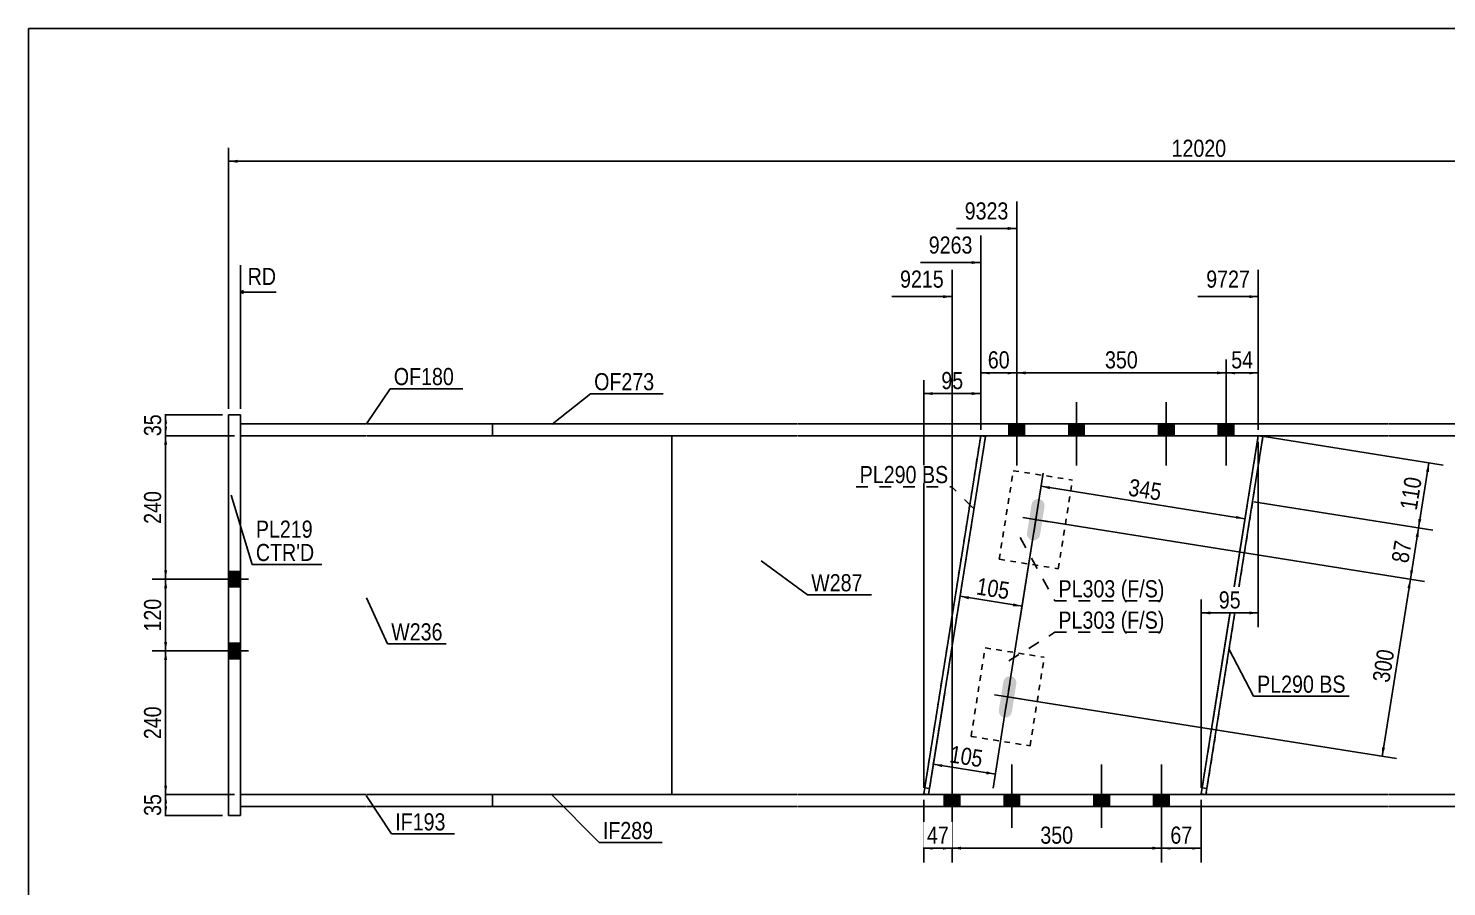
# Model space of a CAD drawing. Header units: millimetres. Extents: x -334 to 79, y -154 to 133.
# Drawn here: x -331.5 to -94.4, y -10.4 to 133.1 of the extents above; entities that cross this region are included whole.
import ezdxf

# ---------------------------------------------------------------- set-up
doc = ezdxf.new("R2010")
doc.units = ezdxf.units.MM
doc.linetypes.add('DXK_LINE_DOT1', pattern=[1.8814, 0.9407, -0.9407])
doc.linetypes.add('DXK_LINE_DOT2', pattern=[3.9198, 1.9599, -1.9599])
doc.styles.add('Arial Narrow', font='ARIALN.TTF', dxfattribs={"height": 0.2})

# ---------------------------------------------------------------- blocks, each defined once
blk = doc.blocks.new('Unknown-623360683-1210')
at = {"color": 5, "linetype": 'Continuous'}
for p, q in [((78.53, 133.11), (-331.47, 133.11)), ((-331.47, 133.11), (-331.47, -153.89))]:
    blk.add_line(p, q, dxfattribs=at)
blk = doc.blocks.new('Part-623360683-1496 - 1442')
at = {"color": 2, "linetype": 'Continuous'}
for p, q in [((-296, 68.5), (-298, 68.5)), ((-298, 68.5), (-298, 1.5)), ((-296, 1.5), (-296, 68.5)), ((-298, 1.5), (-296, 1.5))]:
    blk.add_line(p, q, dxfattribs=at)
blk = doc.blocks.new('Part-623360683-1676 - 1442')
at = {"color": 2, "linetype": 'Continuous'}
for p, q in [((-296, 65), (-296, 67)), ((-296, 67), (-275, 67)), ((-274.9, 67), (-253.9, 67)), ((-253.9, 67), (-253.9, 65)), ((-275, 65), (-296, 65)), ((-253.9, 65), (-274.9, 65))]:
    blk.add_line(p, q, dxfattribs=at)
blk = doc.blocks.new('Part-623360683-1501 - 1442')
at = {"color": 7, "linetype": 'DXK_LINE_DOT1'}
for p, q in [((-296, 65), (-275, 65)), ((-296, 5), (-296, 65)), ((-274.9, 65), (-223.9, 65)), ((-275, 5), (-296, 5)), ((-223.9, 5), (-274.9, 5))]:
    blk.add_line(p, q, dxfattribs=at)
at = {"color": 2, "linetype": 'Continuous'}
blk.add_line((-223.9, 65), (-223.9, 5), dxfattribs=at)
blk = doc.blocks.new('Part-623360683-2273 - 1442')
at = {"color": 7, "linetype": 'DXK_LINE_DOT1'}
for p, q in [((-172.28, 65), (-181.8, 5.13)), ((-171.49, 64.87), (-181.01, 5)), ((-172.28, 65), (-171.49, 64.87)), ((-181.01, 5), (-181.8, 5.13))]:
    blk.add_line(p, q, dxfattribs=at)
blk = doc.blocks.new('Bolt-623360683-1503 - 1442')
at = {"linetype": 'Continuous'}
for points in [[(-298, 42.3), (-298, 39.7), (-296, 39.7), (-296, 42.3)], [(-298, 42.3), (-298, 39.7), (-296, 39.7), (-296, 42.3)], [(-298, 30.3), (-298, 27.7), (-296, 27.7), (-296, 30.3)], [(-298, 30.3), (-298, 27.7), (-296, 27.7), (-296, 30.3)]]:
    blk.add_hatch(color=3, dxfattribs=at).paths.add_polyline_path(points)
at = {"color": 3, "linetype": 'Continuous'}
for p, q in [((-296, 42.3), (-298, 42.3)), ((-296, 42.3), (-298, 42.3)), ((-294.7, 41), (-298, 41)), ((-294.7, 41), (-298, 41)), ((-296, 39.7), (-298, 39.7)), ((-296, 39.7), (-298, 39.7)), ((-296, 30.3), (-298, 30.3)), ((-296, 30.3), (-298, 30.3)), ((-294.7, 29), (-298, 29)), ((-294.7, 29), (-298, 29)), ((-296, 27.7), (-298, 27.7)), ((-296, 27.7), (-298, 27.7))]:
    blk.add_line(p, q, dxfattribs=at)
blk = doc.blocks.new('Part-623360683-1610 - 1442')
at = {"color": 2, "linetype": 'Continuous'}
for p, q in [((-253.9, 5), (-253.9, 3)), ((-253.9, 5), (-202.9, 5)), ((-202.8, 5), (-104.11, 5)), ((-104.01, 5), (-53.82, 5)), ((-53.72, 5), (-32.72, 5)), ((-32.72, 5), (-32.72, 3)), ((-253.9, 3), (-202.9, 3)), ((-202.8, 3), (-104.11, 3)), ((-104.01, 3), (-53.82, 3)), ((-53.72, 3), (-32.72, 3))]:
    blk.add_line(p, q, dxfattribs=at)
blk = doc.blocks.new('Part-623360683-1756 - 1442')
at = {"color": 2, "linetype": 'Continuous'}
for p, q in [((-135.42, 5.13), (-125.9, 65)), ((-125.11, 64.87), (-134.63, 5)), ((-125.9, 65), (-125.11, 64.87)), ((-134.63, 5), (-135.42, 5.13))]:
    blk.add_line(p, q, dxfattribs=at)
at = {"color": 7, "linetype": 'DXK_LINE_DOT1'}
blk.add_line((-135.27, 6.11), (-134.48, 5.99), dxfattribs=at)
blk = doc.blocks.new('Part-623360683-1632 - 1442')
at = {"color": 2, "linetype": 'Continuous'}
for p, q in [((-253.9, 67), (-253.9, 65)), ((-253.9, 67), (-202.9, 67)), ((-202.8, 67), (-104.11, 67)), ((-104.01, 67), (-53.82, 67)), ((-53.72, 67), (-32.72, 67)), ((-32.72, 67), (-32.72, 65)), ((-253.9, 65), (-202.9, 65)), ((-202.8, 65), (-104.11, 65)), ((-104.01, 65), (-53.82, 65)), ((-53.72, 65), (-32.72, 65))]:
    blk.add_line(p, q, dxfattribs=at)
blk = doc.blocks.new('Part-623360683-1703 - 1442')
at = {"color": 2, "linetype": 'Continuous'}
blk.add_line((-223.9, 65), (-223.9, 5), dxfattribs=at)
at = {"color": 7, "linetype": 'DXK_LINE_DOT1'}
for p, q in [((-223.9, 65), (-202.9, 65)), ((-202.8, 65), (-104.11, 65)), ((-104.01, 65), (-53.82, 65)), ((-223.9, 5), (-202.9, 5)), ((-202.8, 5), (-104.11, 5)), ((-104.01, 5), (-53.82, 5))]:
    blk.add_line(p, q, dxfattribs=at)
blk = doc.blocks.new('Part-623360683-1725 - 1442')
at = {"color": 2, "linetype": 'Continuous'}
for p, q in [((-296, 3), (-296, 5)), ((-296, 5), (-275, 5)), ((-274.9, 5), (-253.9, 5)), ((-253.9, 5), (-253.9, 3)), ((-275, 3), (-296, 3)), ((-253.9, 3), (-274.9, 3))]:
    blk.add_line(p, q, dxfattribs=at)
blk = doc.blocks.new('Bolt-623360683-1748 - 1442')
at = {"linetype": 'Continuous'}
blk.add_hatch(color=3, dxfattribs=at).paths.add_polyline_path([(-162.13, 54.26), (-162.53, 54.41), (-162.96, 54.4), (-163.35, 54.22), (-163.64, 53.9), (-163.79, 53.5), (-164.54, 48.76), (-164.53, 48.33), (-164.35, 47.94), (-164.03, 47.65), (-163.63, 47.5), (-163.2, 47.52), (-162.81, 47.7), (-162.52, 48.01), (-162.37, 48.41), (-161.62, 53.15), (-161.63, 53.58), (-161.81, 53.97)])
at = {"color": 3, "linetype": 'Continuous'}
for p, q in [((-163.42, 48.78), (-162.73, 53.13)), ((-165.25, 51.3), (-160.91, 50.61))]:
    blk.add_line(p, q, dxfattribs=at)
blk = doc.blocks.new('Bolt-623360683-1749 - 1442')
at = {"linetype": 'Continuous'}
for points in [[(-175.78, 5), (-178.38, 5), (-178.38, 3), (-175.78, 3)], [(-175.78, 5), (-178.38, 5), (-178.38, 3), (-175.78, 3)], [(-165.78, 5), (-168.38, 5), (-168.38, 3), (-165.78, 3)], [(-165.78, 5), (-168.38, 5), (-168.38, 3), (-165.78, 3)], [(-150.78, 5), (-153.38, 5), (-153.38, 3), (-150.78, 3)], [(-150.78, 5), (-153.38, 5), (-153.38, 3), (-150.78, 3)], [(-140.78, 5), (-143.38, 5), (-143.38, 3), (-140.78, 3)], [(-140.78, 5), (-143.38, 5), (-143.38, 3), (-140.78, 3)]]:
    blk.add_hatch(color=3, dxfattribs=at).paths.add_polyline_path(points)
at = {"color": 3, "linetype": 'Continuous'}
for p, q in [((-177.08, -0.59), (-177.08, 10)), ((-177.08, -0.59), (-177.08, 10)), ((-167.08, -0.59), (-167.08, 10)), ((-167.08, -0.59), (-167.08, 10)), ((-152.08, -0.59), (-152.08, 10)), ((-152.08, -0.59), (-152.08, 10)), ((-142.08, -0.59), (-142.08, 10)), ((-142.08, -0.59), (-142.08, 10)), ((-178.38, 3), (-178.38, 5)), ((-178.38, 3), (-178.38, 5)), ((-175.78, 3), (-175.78, 5)), ((-175.78, 3), (-175.78, 5)), ((-168.38, 3), (-168.38, 5)), ((-168.38, 3), (-168.38, 5)), ((-165.78, 3), (-165.78, 5)), ((-165.78, 3), (-165.78, 5)), ((-153.38, 3), (-153.38, 5)), ((-153.38, 3), (-153.38, 5)), ((-150.78, 3), (-150.78, 5)), ((-150.78, 3), (-150.78, 5)), ((-143.38, 3), (-143.38, 5)), ((-143.38, 3), (-143.38, 5)), ((-140.78, 3), (-140.78, 5)), ((-140.78, 3), (-140.78, 5))]:
    blk.add_line(p, q, dxfattribs=at)
blk = doc.blocks.new('Bolt-623360683-1750 - 1442')
at = {"linetype": 'Continuous'}
blk.add_hatch(color=3, dxfattribs=at).paths.add_polyline_path([(-166.84, 24.64), (-167.24, 24.79), (-167.67, 24.77), (-168.06, 24.59), (-168.35, 24.27), (-168.5, 23.87), (-169.25, 19.13), (-169.24, 18.7), (-169.06, 18.31), (-168.74, 18.02), (-168.34, 17.87), (-167.91, 17.89), (-167.52, 18.07), (-167.23, 18.38), (-167.08, 18.79), (-166.33, 23.53), (-166.34, 23.96), (-166.52, 24.35)])
at = {"color": 3, "linetype": 'Continuous'}
for p, q in [((-169.96, 21.67), (-165.62, 20.98)), ((-168.14, 19.16), (-167.44, 23.5))]:
    blk.add_line(p, q, dxfattribs=at)
blk = doc.blocks.new('Part-623360683-1766 - 1442')
at = {"color": 7, "linetype": 'DXK_LINE_DOT1'}
for p, q in [((-169.19, 44.33), (-166.84, 59.15)), ((-166.84, 59.15), (-156.96, 57.58)), ((-159.32, 42.76), (-156.96, 57.58)), ((-169.19, 44.33), (-159.32, 42.76))]:
    blk.add_line(p, q, dxfattribs=at)
blk = doc.blocks.new('Part-623360683-1771 - 1442')
at = {"color": 7, "linetype": 'DXK_LINE_DOT1'}
for p, q in [((-173.9, 14.71), (-171.55, 29.52)), ((-171.55, 29.52), (-161.67, 27.95)), ((-164.03, 13.14), (-161.67, 27.95)), ((-173.9, 14.71), (-164.03, 13.14))]:
    blk.add_line(p, q, dxfattribs=at)
blk = doc.blocks.new('Bolt-623360683-1772 - 1442')
at = {"linetype": 'Continuous'}
for points in [[(-164.97, 67), (-167.57, 67), (-167.57, 65), (-164.97, 65)], [(-164.97, 67), (-167.57, 67), (-167.57, 65), (-164.97, 65)], [(-154.97, 67), (-157.57, 67), (-157.57, 65), (-154.97, 65)], [(-154.97, 67), (-157.57, 67), (-157.57, 65), (-154.97, 65)], [(-139.97, 67), (-142.57, 67), (-142.57, 65), (-139.97, 65)], [(-139.97, 67), (-142.57, 67), (-142.57, 65), (-139.97, 65)], [(-129.97, 67), (-132.57, 67), (-132.57, 65), (-129.97, 65)], [(-129.97, 67), (-132.57, 67), (-132.57, 65), (-129.97, 65)]]:
    blk.add_hatch(color=3, dxfattribs=at).paths.add_polyline_path(points)
at = {"color": 3, "linetype": 'Continuous'}
for p, q in [((-166.27, 70.59), (-166.27, 60)), ((-166.27, 70.59), (-166.27, 60)), ((-156.27, 70.59), (-156.27, 60)), ((-156.27, 70.59), (-156.27, 60)), ((-141.27, 70.59), (-141.27, 60)), ((-141.27, 70.59), (-141.27, 60)), ((-131.27, 70.59), (-131.27, 60)), ((-131.27, 70.59), (-131.27, 60)), ((-167.57, 67), (-167.57, 65)), ((-167.57, 67), (-167.57, 65)), ((-164.97, 67), (-164.97, 65)), ((-164.97, 67), (-164.97, 65)), ((-157.57, 67), (-157.57, 65)), ((-157.57, 67), (-157.57, 65)), ((-154.97, 67), (-154.97, 65)), ((-154.97, 67), (-154.97, 65)), ((-142.57, 67), (-142.57, 65)), ((-142.57, 67), (-142.57, 65)), ((-139.97, 67), (-139.97, 65)), ((-139.97, 67), (-139.97, 65)), ((-132.57, 67), (-132.57, 65)), ((-132.57, 67), (-132.57, 65)), ((-129.97, 67), (-129.97, 65)), ((-129.97, 67), (-129.97, 65))]:
    blk.add_line(p, q, dxfattribs=at)
blk = doc.blocks.new('Part-623360683-2270 - 1442')
at = {"color": 2, "linetype": 'Continuous'}
for p, q in [((-181.8, 5.13), (-172.28, 65)), ((-171.49, 64.87), (-181.01, 5)), ((-172.28, 65), (-171.49, 64.87)), ((-181.01, 5), (-181.8, 5.13))]:
    blk.add_line(p, q, dxfattribs=at)
at = {"color": 7, "linetype": 'DXK_LINE_DOT1'}
blk.add_line((-181.64, 6.11), (-180.85, 5.99), dxfattribs=at)
blk = doc.blocks.new('Part-623360683-2272 - 1442')
at = {"color": 7, "linetype": 'DXK_LINE_DOT1'}
for p, q in [((-125.9, 65), (-135.42, 5.13)), ((-125.11, 64.87), (-134.63, 5)), ((-125.9, 65), (-125.11, 64.87)), ((-134.63, 5), (-135.42, 5.13))]:
    blk.add_line(p, q, dxfattribs=at)
blk = doc.blocks.new('StraightDimension-623360683-4323 - 1442')
at = {"linetype": 'Continuous'}
for points in [[(-140.58, -4.22), (-142.08, -3.97), (-140.58, -3.72)], [(-136.92, -3.72), (-135.42, -3.97), (-136.92, -4.22)]]:
    blk.add_hatch(color=7, dxfattribs=at).paths.add_polyline_path(points)
at = {"color": 7, "linetype": 'Continuous'}
for p, q in [((-135.42, 4.13), (-135.42, -6.37)), ((-142.08, 2), (-142.08, -6.37)), ((-142.08, -3.97), (-135.42, -3.97))]:
    blk.add_line(p, q, dxfattribs=at)
at = {"color": 0}
blk.add_wipeout([(-136.32, -3.82), (-136.32, 0.38), (-141.18, 0.38), (-141.18, -3.82)], dxfattribs=at)
at = {"color": 3, "style": 'Arial Narrow'}
blk.add_text('67', height=2.863, dxfattribs=at).set_placement((-140.58, -3.22))
blk = doc.blocks.new('StraightDimension-623360683-6098 - 1442')
at = {"linetype": 'Continuous'}
for points in [[(-178.76, 9.57), (-180.21, 10.06), (-178.69, 10.07)], [(-171.29, 8.89), (-169.84, 8.41), (-171.37, 8.4)]]:
    blk.add_hatch(color=7, dxfattribs=at).paths.add_polyline_path(points)
at = {"color": 7, "linetype": 'Continuous'}
for p, q in [((-178.31, 21.99), (-180.58, 7.69)), ((-167.95, 20.34), (-170.22, 6.04)), ((-180.21, 10.06), (-169.84, 8.41))]:
    blk.add_line(p, q, dxfattribs=at)
at = {"color": 0}
blk.add_wipeout([(-171.7, 8.85), (-171.04, 13), (-177.64, 14.05), (-178.3, 9.9)], dxfattribs=at)
at = {"color": 3, "style": 'Arial Narrow'}
blk.add_text('105', height=2.863, rotation=-9.0355, dxfattribs=at).set_placement((-177.62, 10.4))
blk = doc.blocks.new('StraightDimension-623360683-4379 - 1442')
at = {"linetype": 'Continuous'}
for points in [[(-170.78, 75.25), (-172.28, 75.5), (-170.78, 75.75)], [(-167.77, 75.75), (-166.27, 75.5), (-167.77, 75.25)]]:
    blk.add_hatch(color=7, dxfattribs=at).paths.add_polyline_path(points)
at = {"color": 7, "linetype": 'Continuous'}
for p, q in [((-172.28, 66), (-172.28, 77.75)), ((-166.27, 68), (-166.27, 77.75)), ((-172.28, 75.5), (-166.27, 75.5))]:
    blk.add_line(p, q, dxfattribs=at)
at = {"color": 0}
blk.add_wipeout([(-166.85, 75.65), (-166.85, 79.85), (-171.7, 79.85), (-171.7, 75.65)], dxfattribs=at)
at = {"color": 3, "style": 'Arial Narrow'}
blk.add_text('60', height=2.863, dxfattribs=at).set_placement((-171.1, 76.25))
blk = doc.blocks.new('StraightDimension-623360683-2009 - 1442')
at = {"linetype": 'Continuous'}
for points in [[(-308.78, 63.5), (-308.53, 65), (-308.28, 63.5)], [(-308.28, 42.5), (-308.53, 41), (-308.78, 42.5)]]:
    blk.add_hatch(color=7, dxfattribs=at).paths.add_polyline_path(points)
at = {"color": 7, "linetype": 'Continuous'}
for p, q in [((-297, 65), (-310.78, 65)), ((-308.53, 41), (-308.53, 65)), ((-297, 41), (-310.78, 41))]:
    blk.add_line(p, q, dxfattribs=at)
at = {"color": 0}
blk.add_wipeout([(-308.68, 56.34), (-312.88, 56.34), (-312.88, 49.66), (-308.68, 49.66)], dxfattribs=at)
at = {"color": 3, "style": 'Arial Narrow'}
blk.add_text('240', height=2.863, rotation=90.0002, dxfattribs=at).set_placement((-309.28, 50.26))
blk = doc.blocks.new('StraightDimension-623360683-4377 - 1442')
at = {"linetype": 'Continuous'}
for points in [[(-129.77, 75.25), (-131.27, 75.5), (-129.77, 75.75)], [(-127.4, 75.75), (-125.9, 75.5), (-127.4, 75.25)]]:
    blk.add_hatch(color=7, dxfattribs=at).paths.add_polyline_path(points)
at = {"color": 7, "linetype": 'Continuous'}
for p, q in [((-131.27, 68), (-131.27, 77.75)), ((-125.9, 66), (-125.9, 77.75)), ((-131.27, 75.5), (-125.9, 75.5))]:
    blk.add_line(p, q, dxfattribs=at)
at = {"color": 0}
blk.add_wipeout([(-126.16, 75.65), (-126.16, 79.85), (-131.01, 79.85), (-131.01, 75.65)], dxfattribs=at)
at = {"color": 3, "style": 'Arial Narrow'}
blk.add_text('54', height=2.863, dxfattribs=at).set_placement((-130.41, 76.25))
blk = doc.blocks.new('StraightDimension-623360683-4089 - 1442')
at = {"linetype": 'Continuous'}
for points in [[(-160.75, 56.06), (-162.19, 56.54), (-160.67, 56.55)], [(-129.55, 51.6), (-128.11, 51.12), (-129.63, 51.11)]]:
    blk.add_hatch(color=7, dxfattribs=at).paths.add_polyline_path(points)
at = {"color": 7, "linetype": 'Continuous'}
for p, q in [((-167.63, 22.32), (-161.84, 58.76)), ((-162.19, 56.54), (-128.11, 51.12)), ((-133.55, 16.9), (-127.76, 53.34))]:
    blk.add_line(p, q, dxfattribs=at)
at = {"color": 0}
blk.add_wipeout([(-141.83, 53.45), (-141.17, 57.6), (-147.77, 58.65), (-148.43, 54.5)], dxfattribs=at)
at = {"color": 3, "style": 'Arial Narrow'}
blk.add_text('345', height=2.863, rotation=-9.0355, dxfattribs=at).set_placement((-147.74, 55))
blk = doc.blocks.new('StraightDimension-623360683-4324 - 1442')
at = {"linetype": 'Continuous'}
for points in [[(-175.58, -4.22), (-177.08, -3.97), (-175.58, -3.72)], [(-143.58, -3.72), (-142.08, -3.97), (-143.58, -4.22)]]:
    blk.add_hatch(color=7, dxfattribs=at).paths.add_polyline_path(points)
at = {"color": 7, "linetype": 'Continuous'}
for p, q in [((-177.08, 2), (-177.08, -6.37)), ((-142.08, 2), (-142.08, -6.37)), ((-177.08, -3.97), (-142.08, -3.97))]:
    blk.add_line(p, q, dxfattribs=at)
at = {"color": 0}
blk.add_wipeout([(-156.24, -3.82), (-156.24, 0.38), (-162.92, 0.38), (-162.92, -3.82)], dxfattribs=at)
at = {"color": 3, "style": 'Arial Narrow'}
blk.add_text('350', height=2.863, dxfattribs=at).set_placement((-162.32, -3.22))
blk = doc.blocks.new('StraightDimension-623360683-1856 - 1442')
at = {"linetype": 'Continuous'}
blk.add_hatch(color=7, dxfattribs=at).paths.add_polyline_path([(-296.5, 110.63), (-298, 110.88), (-296.5, 111.13)])
at = {"color": 7, "linetype": 'Continuous'}
for p, q in [((-298, 69.5), (-298, 113.13)), ((-298, 110.88), (26.38, 110.88))]:
    blk.add_line(p, q, dxfattribs=at)
at = {"color": 0}
blk.add_wipeout([(-130.64, 111.03), (-130.64, 115.23), (-140.98, 115.23), (-140.98, 111.03)], dxfattribs=at)
at = {"color": 3, "style": 'Arial Narrow'}
blk.add_text('12020', height=2.863, dxfattribs=at).set_placement((-140.38, 111.63))
blk = doc.blocks.new('StraightDimension-623360683-4167 - 1442')
at = {"linetype": 'Continuous'}
for points in [[(-97.86, 59.02), (-97.37, 60.46), (-97.36, 58.94)], [(-98.63, 51), (-99.11, 49.55), (-99.12, 51.07)]]:
    blk.add_hatch(color=7, dxfattribs=at).paths.add_polyline_path(points)
at = {"color": 7, "linetype": 'Continuous'}
for p, q in [((-124.92, 64.84), (-95, 60.09)), ((-99.11, 49.55), (-97.37, 60.46)), ((-126.65, 53.93), (-96.74, 49.18))]:
    blk.add_line(p, q, dxfattribs=at)
at = {"color": 0}
blk.add_wipeout([(-97.86, 58.33), (-102.01, 58.99), (-103.06, 52.39), (-98.91, 51.73)], dxfattribs=at)
at = {"color": 3, "style": 'Arial Narrow'}
blk.add_text('110', height=2.863, rotation=80.9647, dxfattribs=at).set_placement((-99.41, 52.42))
blk = doc.blocks.new('StraightDimension-623360683-2050 - 1442')
at = {"linetype": 'Continuous'}
for points in [[(-308.78, 27.5), (-308.53, 29), (-308.28, 27.5)], [(-308.28, 6.5), (-308.53, 5), (-308.78, 6.5)]]:
    blk.add_hatch(color=7, dxfattribs=at).paths.add_polyline_path(points)
at = {"color": 7, "linetype": 'Continuous'}
for p, q in [((-297, 29), (-310.78, 29)), ((-308.53, 5), (-308.53, 29)), ((-297, 5), (-310.78, 5))]:
    blk.add_line(p, q, dxfattribs=at)
at = {"color": 0}
blk.add_wipeout([(-308.68, 20.34), (-312.88, 20.34), (-312.88, 13.66), (-308.68, 13.66)], dxfattribs=at)
at = {"color": 3, "style": 'Arial Narrow'}
blk.add_text('240', height=2.863, rotation=90.0002, dxfattribs=at).set_placement((-309.28, 14.26))
blk = doc.blocks.new('StraightDimension-623360683-2026 - 1442')
at = {"linetype": 'Continuous'}
for points in [[(-308.78, 39.5), (-308.53, 41), (-308.28, 39.5)], [(-308.28, 30.5), (-308.53, 29), (-308.78, 30.5)]]:
    blk.add_hatch(color=7, dxfattribs=at).paths.add_polyline_path(points)
at = {"color": 7, "linetype": 'Continuous'}
for p, q in [((-297, 41), (-310.78, 41)), ((-308.53, 29), (-308.53, 41)), ((-297, 29), (-310.78, 29))]:
    blk.add_line(p, q, dxfattribs=at)
at = {"color": 0}
blk.add_wipeout([(-308.68, 38.34), (-312.88, 38.34), (-312.88, 31.66), (-308.68, 31.66)], dxfattribs=at)
at = {"color": 3, "style": 'Arial Narrow'}
blk.add_text('120', height=2.863, rotation=90.0002, dxfattribs=at).set_placement((-309.28, 32.26))
blk = doc.blocks.new('StraightDimension-623360683-2000 - 1442')
at = {"linetype": 'Continuous'}
for points in [[(-308.78, 67), (-308.53, 68.5), (-308.28, 67)], [(-308.28, 66.5), (-308.53, 65), (-308.78, 66.5)]]:
    blk.add_hatch(color=7, dxfattribs=at).paths.add_polyline_path(points)
at = {"color": 7, "linetype": 'Continuous'}
for p, q in [((-299, 68.5), (-310.78, 68.5)), ((-308.53, 65), (-308.53, 68.5)), ((-297, 65), (-310.78, 65))]:
    blk.add_line(p, q, dxfattribs=at)
at = {"color": 0}
blk.add_wipeout([(-308.68, 69.18), (-312.88, 69.18), (-312.88, 64.32), (-308.68, 64.32)], dxfattribs=at)
at = {"color": 3, "style": 'Arial Narrow'}
blk.add_text('35', height=2.863, rotation=90.0002, dxfattribs=at).set_placement((-309.28, 64.92))
blk = doc.blocks.new('StraightDimension-623360683-4169 - 1442')
at = {"linetype": 'Continuous'}
for points in [[(-100.95, 39.56), (-100.47, 41), (-100.46, 39.48)], [(-104.7, 12.82), (-105.18, 11.37), (-105.19, 12.89)]]:
    blk.add_hatch(color=7, dxfattribs=at).paths.add_polyline_path(points)
at = {"color": 7, "linetype": 'Continuous'}
for p, q in [((-162.09, 50.8), (-98.1, 40.62)), ((-105.18, 11.37), (-100.47, 41)), ((-166.8, 21.17), (-102.81, 11))]:
    blk.add_line(p, q, dxfattribs=at)
at = {"color": 0}
blk.add_wipeout([(-102.45, 29.51), (-106.6, 30.17), (-107.65, 23.57), (-103.5, 22.91)], dxfattribs=at)
at = {"color": 3, "style": 'Arial Narrow'}
blk.add_text('300', height=2.863, rotation=80.9647, dxfattribs=at).set_placement((-104, 23.6))
blk = doc.blocks.new('StraightDimension-623360683-2065 - 1442')
at = {"linetype": 'Continuous'}
for points in [[(-308.78, 3.5), (-308.53, 5), (-308.28, 3.5)], [(-308.28, 3), (-308.53, 1.5), (-308.78, 3)]]:
    blk.add_hatch(color=7, dxfattribs=at).paths.add_polyline_path(points)
at = {"color": 7, "linetype": 'Continuous'}
for p, q in [((-297, 5), (-310.78, 5)), ((-308.53, 1.5), (-308.53, 5)), ((-299, 1.5), (-310.78, 1.5))]:
    blk.add_line(p, q, dxfattribs=at)
at = {"color": 0}
blk.add_wipeout([(-308.68, 5.68), (-312.88, 5.68), (-312.88, 0.82), (-308.68, 0.82)], dxfattribs=at)
at = {"color": 3, "style": 'Arial Narrow'}
blk.add_text('35', height=2.863, rotation=90.0002, dxfattribs=at).set_placement((-309.28, 1.42))
blk = doc.blocks.new('StraightDimension-623360683-3013 - 1442')
at = {"linetype": 'Continuous'}
for points in [[(-180.3, 71.79), (-181.8, 72.04), (-180.3, 72.29)], [(-173.78, 72.29), (-172.28, 72.04), (-173.78, 71.79)]]:
    blk.add_hatch(color=7, dxfattribs=at).paths.add_polyline_path(points)
at = {"color": 7, "linetype": 'Continuous'}
for p, q in [((-181.8, 6.13), (-181.8, 74.29)), ((-172.28, 66), (-172.28, 74.29)), ((-181.8, 72.04), (-172.28, 72.04))]:
    blk.add_line(p, q, dxfattribs=at)
at = {"color": 0}
blk.add_wipeout([(-174.61, 72.19), (-174.61, 76.39), (-179.47, 76.39), (-179.47, 72.19)], dxfattribs=at)
at = {"color": 3, "style": 'Arial Narrow'}
blk.add_text('95', height=2.863, dxfattribs=at).set_placement((-178.87, 72.79))
blk = doc.blocks.new('StraightDimension-623360683-3031 - 1442')
at = {"linetype": 'Continuous'}
for points in [[(-133.92, 35.11), (-135.42, 35.36), (-133.92, 35.61)], [(-127.4, 35.61), (-125.9, 35.36), (-127.4, 35.11)]]:
    blk.add_hatch(color=7, dxfattribs=at).paths.add_polyline_path(points)
at = {"color": 7, "linetype": 'Continuous'}
for p, q in [((-125.9, 64), (-125.9, 32.96)), ((-135.42, 6.13), (-135.42, 37.61)), ((-135.42, 35.36), (-125.9, 35.36))]:
    blk.add_line(p, q, dxfattribs=at)
at = {"color": 0}
blk.add_wipeout([(-128.24, 35.51), (-128.24, 39.71), (-133.09, 39.71), (-133.09, 35.51)], dxfattribs=at)
at = {"color": 3, "style": 'Arial Narrow'}
blk.add_text('95', height=2.863, dxfattribs=at).set_placement((-132.49, 36.11))
blk = doc.blocks.new('StraightDimension-623360683-4168 - 1442')
at = {"linetype": 'Continuous'}
for points in [[(-99.59, 48.11), (-99.11, 49.55), (-99.1, 48.03)], [(-99.99, 42.44), (-100.47, 41), (-100.48, 42.52)]]:
    blk.add_hatch(color=7, dxfattribs=at).paths.add_polyline_path(points)
at = {"color": 7, "linetype": 'Continuous'}
for p, q in [((-126.65, 53.93), (-96.74, 49.18)), ((-162.09, 50.8), (-98.1, 40.62)), ((-100.47, 41), (-99.11, 49.55))]:
    blk.add_line(p, q, dxfattribs=at)
at = {"color": 0}
blk.add_wipeout([(-99.56, 47.7), (-103.7, 48.36), (-104.47, 43.56), (-100.32, 42.9)], dxfattribs=at)
at = {"color": 3, "style": 'Arial Narrow'}
blk.add_text('87', height=2.863, rotation=80.9647, dxfattribs=at).set_placement((-100.82, 43.59))
blk = doc.blocks.new('StraightDimension-623360683-4325 - 1442')
at = {"linetype": 'Continuous'}
for points in [[(-180.3, -4.22), (-181.8, -3.97), (-180.3, -3.72)], [(-178.58, -3.72), (-177.08, -3.97), (-178.58, -4.22)]]:
    blk.add_hatch(color=7, dxfattribs=at).paths.add_polyline_path(points)
at = {"color": 7, "linetype": 'Continuous'}
for p, q in [((-181.8, 4.13), (-181.8, -6.37)), ((-177.08, 2), (-177.08, -6.37)), ((-181.8, -3.97), (-177.08, -3.97))]:
    blk.add_line(p, q, dxfattribs=at)
at = {"color": 0}
blk.add_wipeout([(-177.01, -3.82), (-177.01, 0.38), (-181.87, 0.38), (-181.87, -3.82)], dxfattribs=at)
at = {"color": 3, "style": 'Arial Narrow'}
blk.add_text('47', height=2.863, dxfattribs=at).set_placement((-181.27, -3.22))
blk = doc.blocks.new('StraightDimension-623360683-4378 - 1442')
at = {"linetype": 'Continuous'}
for points in [[(-164.77, 75.25), (-166.27, 75.5), (-164.77, 75.75)], [(-132.77, 75.75), (-131.27, 75.5), (-132.77, 75.25)]]:
    blk.add_hatch(color=7, dxfattribs=at).paths.add_polyline_path(points)
at = {"color": 7, "linetype": 'Continuous'}
for p, q in [((-166.27, 68), (-166.27, 77.75)), ((-131.27, 68), (-131.27, 77.75)), ((-166.27, 75.5), (-131.27, 75.5))]:
    blk.add_line(p, q, dxfattribs=at)
at = {"color": 0}
blk.add_wipeout([(-145.43, 75.65), (-145.43, 79.85), (-152.11, 79.85), (-152.11, 75.65)], dxfattribs=at)
at = {"color": 3, "style": 'Arial Narrow'}
blk.add_text('350', height=2.863, dxfattribs=at).set_placement((-151.51, 76.25))
blk = doc.blocks.new('StraightDimension-623360683-4545 - 1442')
at = {"linetype": 'Continuous'}
blk.add_hatch(color=7, dxfattribs=at).paths.add_polyline_path([(-127.4, 88.5), (-125.9, 88.25), (-127.4, 88)])
at = {"color": 7, "linetype": 'Continuous'}
for p, q in [((-125.9, 66), (-125.9, 92.75)), ((-135.97, 88.25), (-125.9, 88.25))]:
    blk.add_line(p, q, dxfattribs=at)
at = {"color": 0}
blk.add_wipeout([(-126.68, 89.15), (-126.68, 93.35), (-135.19, 93.35), (-135.19, 89.15)], dxfattribs=at)
at = {"color": 3, "style": 'Arial Narrow'}
blk.add_text('9727', height=2.863, dxfattribs=at).set_placement((-134.59, 89.75))
blk = doc.blocks.new('StraightDimension-623360683-4546 - 1442')
at = {"linetype": 'Continuous'}
blk.add_hatch(color=7, dxfattribs=at).paths.add_polyline_path([(-167.77, 99.9), (-166.27, 99.65), (-167.77, 99.4)])
at = {"color": 7, "linetype": 'Continuous'}
for p, q in [((-166.27, 66), (-166.27, 104.15)), ((-176.33, 99.65), (-166.27, 99.65))]:
    blk.add_line(p, q, dxfattribs=at)
at = {"color": 0}
blk.add_wipeout([(-167.04, 100.55), (-167.04, 104.75), (-175.56, 104.75), (-175.56, 100.55)], dxfattribs=at)
at = {"color": 3, "style": 'Arial Narrow'}
blk.add_text('9323', height=2.863, dxfattribs=at).set_placement((-174.96, 101.15))
blk = doc.blocks.new('StraightDimension-623360683-4547 - 1442')
at = {"linetype": 'Continuous'}
blk.add_hatch(color=7, dxfattribs=at).paths.add_polyline_path([(-173.78, 94.2), (-172.28, 93.95), (-173.78, 93.7)])
at = {"color": 7, "linetype": 'Continuous'}
for p, q in [((-172.28, 66), (-172.28, 98.45)), ((-182.34, 93.95), (-172.28, 93.95))]:
    blk.add_line(p, q, dxfattribs=at)
at = {"color": 0}
blk.add_wipeout([(-173.05, 94.85), (-173.05, 99.05), (-181.57, 99.05), (-181.57, 94.85)], dxfattribs=at)
at = {"color": 3, "style": 'Arial Narrow'}
blk.add_text('9263', height=2.863, dxfattribs=at).set_placement((-180.97, 95.45))
blk = doc.blocks.new('StraightDimension-623360683-4548 - 1442')
at = {"linetype": 'Continuous'}
blk.add_hatch(color=7, dxfattribs=at).paths.add_polyline_path([(-178.58, 88.5), (-177.08, 88.25), (-178.58, 88)])
at = {"color": 7, "linetype": 'Continuous'}
for p, q in [((-177.08, 6), (-177.08, 92.75)), ((-187.14, 88.25), (-177.08, 88.25))]:
    blk.add_line(p, q, dxfattribs=at)
at = {"color": 0, "linetype": 'Continuous'}
blk.add_wipeout([(-289.47, 89.6), (-289.47, 93.8), (-295.41, 93.8), (-295.41, 89.6)], dxfattribs=at)
at = {"color": 7, "linetype": 'Continuous'}
for p, q in [((-296, 69.5), (-296, 93.5)), ((-295.5, 89.25), (-296, 89)), ((-295.5, 88.75), (-296, 89)), ((-290.07, 89), (-296, 89))]:
    blk.add_line(p, q, dxfattribs=at)
at = {"color": 3, "linetype": 'Continuous', "style": 'Arial Narrow'}
blk.add_text('RD', height=2.863, dxfattribs=at).set_placement((-294.81, 90.2))
at = {"color": 0}
blk.add_wipeout([(-177.86, 89.15), (-177.86, 93.35), (-186.37, 93.35), (-186.37, 89.15)], dxfattribs=at)
at = {"color": 3, "style": 'Arial Narrow'}
blk.add_text('9215', height=2.863, dxfattribs=at).set_placement((-185.77, 89.75))
blk = doc.blocks.new('StraightDimension-623360683-6065 - 1442')
at = {"linetype": 'Continuous'}
for points in [[(-174.3, 37.65), (-175.74, 38.14), (-174.22, 38.15)], [(-166.82, 36.97), (-165.38, 36.49), (-166.9, 36.48)]]:
    blk.add_hatch(color=7, dxfattribs=at).paths.add_polyline_path(points)
at = {"color": 7, "linetype": 'Continuous'}
for p, q in [((-173.6, 51.62), (-176.12, 35.77)), ((-163.24, 49.97), (-165.76, 34.12)), ((-175.74, 38.14), (-165.38, 36.49))]:
    blk.add_line(p, q, dxfattribs=at)
at = {"color": 0}
blk.add_wipeout([(-167.24, 36.94), (-166.58, 41.08), (-173.18, 42.13), (-173.84, 37.99)], dxfattribs=at)
at = {"color": 3, "style": 'Arial Narrow'}
blk.add_text('105', height=2.863, rotation=-9.0355, dxfattribs=at).set_placement((-173.15, 38.48))
blk = doc.blocks.new('MarkSet-623360683-2316 - 1442')
at = {"color": 0}
blk.add_wipeout([(-183, 57.07), (-183, 60.07), (-192.51, 60.07), (-192.51, 57.07)], dxfattribs=at)
blk.add_wipeout([(-183, 57.07), (-183, 60.07), (-192.51, 60.07), (-192.51, 57.07)], dxfattribs=at)
blk.add_wipeout([(-177.72, 57.07), (-177.72, 60.07), (-182.1, 60.07), (-182.1, 57.07)], dxfattribs=at)
blk.add_wipeout([(-177.72, 57.07), (-177.72, 60.07), (-182.1, 60.07), (-182.1, 57.07)], dxfattribs=at)
at = {"color": 7, "linetype": 'DXK_LINE_DOT2'}
for p in [(-193.11, 56.47), (-173.59, 52.94)]:
    blk.add_line(p, (-177.12, 56.47), dxfattribs=at)
at = {"color": 3, "style": 'Arial Narrow'}
for s, p in [('PL290', (-192.51, 57.07)), ('BS', (-182.1, 57.07))]:
    blk.add_text(s, height=2.863, dxfattribs=at).set_placement(p)
blk = doc.blocks.new('Mark-623360683-1492 - 1442')
at = {"color": 0}
blk.add_wipeout([(-283.93, 47.94), (-283.93, 50.94), (-293.44, 50.94), (-293.44, 47.94)], dxfattribs=at)
blk.add_wipeout([(-283.93, 47.94), (-283.93, 50.94), (-293.44, 50.94), (-293.44, 47.94)], dxfattribs=at)
blk.add_wipeout([(-283.68, 44.04), (-283.68, 47.04), (-293.44, 47.04), (-293.44, 44.04)], dxfattribs=at)
blk.add_wipeout([(-283.68, 44.04), (-283.68, 47.04), (-293.44, 47.04), (-293.44, 44.04)], dxfattribs=at)
at = {"color": 7, "linetype": 'Continuous'}
for p, q in [((-297.57, 55.07), (-294.04, 43.44)), ((-294.04, 43.44), (-282.43, 43.44))]:
    blk.add_line(p, q, dxfattribs=at)
at = {"color": 3, "style": 'Arial Narrow'}
blk.add_text('PL219', height=2.863, dxfattribs=at).set_placement((-293.44, 47.94))
at = {"color": 1, "style": 'Arial Narrow'}
blk.add_text("CTR'D", height=2.863, dxfattribs=at).set_placement((-293.44, 44.04))
blk = doc.blocks.new('Mark-623360683-1672 - 1442')
at = {"color": 0}
blk.add_wipeout([(-260.34, 73.46), (-260.34, 76.46), (-270.39, 76.46), (-270.39, 73.46)], dxfattribs=at)
blk.add_wipeout([(-260.34, 73.46), (-260.34, 76.46), (-270.39, 76.46), (-270.39, 73.46)], dxfattribs=at)
at = {"color": 7, "linetype": 'Continuous'}
for p, q in [((-274.98, 67), (-270.99, 72.86)), ((-270.99, 72.86), (-258.84, 72.86))]:
    blk.add_line(p, q, dxfattribs=at)
at = {"color": 3, "style": 'Arial Narrow'}
blk.add_text('OF180', height=2.863, dxfattribs=at).set_placement((-270.39, 73.46))
blk = doc.blocks.new('Mark-623360683-1497 - 1442')
at = {"color": 0}
blk.add_wipeout([(-262.23, 30.77), (-262.23, 33.77), (-270.82, 33.77), (-270.82, 30.77)], dxfattribs=at)
blk.add_wipeout([(-262.23, 30.77), (-262.23, 33.77), (-270.82, 33.77), (-270.82, 30.77)], dxfattribs=at)
at = {"color": 7, "linetype": 'Continuous'}
for p, q in [((-274.95, 37.91), (-271.42, 30.17)), ((-271.42, 30.17), (-261.63, 30.17))]:
    blk.add_line(p, q, dxfattribs=at)
at = {"color": 3, "style": 'Arial Narrow'}
blk.add_text('W236', height=2.863, dxfattribs=at).set_placement((-270.82, 30.77))
blk = doc.blocks.new('MarkSet-623360683-4077 - 1442')
at = {"color": 0}
blk.add_wipeout([(-116.58, 22.02), (-116.58, 25.02), (-126.08, 25.02), (-126.08, 22.02)], dxfattribs=at)
blk.add_wipeout([(-116.58, 22.02), (-116.58, 25.02), (-126.08, 25.02), (-126.08, 22.02)], dxfattribs=at)
at = {"color": 7, "linetype": 'Continuous'}
blk.add_line((-130.78, 29.25), (-126.68, 21.42), dxfattribs=at)
at = {"color": 0}
blk.add_wipeout([(-111.3, 22.02), (-111.3, 25.02), (-115.68, 25.02), (-115.68, 22.02)], dxfattribs=at)
blk.add_wipeout([(-111.3, 22.02), (-111.3, 25.02), (-115.68, 25.02), (-115.68, 22.02)], dxfattribs=at)
at = {"color": 7, "linetype": 'Continuous'}
blk.add_line((-126.68, 21.42), (-110.7, 21.42), dxfattribs=at)
at = {"color": 3, "style": 'Arial Narrow'}
for s, p in [('PL290', (-126.08, 22.02)), ('BS', (-115.68, 22.02))]:
    blk.add_text(s, height=2.863, dxfattribs=at).set_placement(p)
blk = doc.blocks.new('Mark-623360683-1606 - 1442')
at = {"color": 0}
blk.add_wipeout([(-227.04, -2.45), (-227.04, 0.55), (-235.44, 0.55), (-235.44, -2.45)], dxfattribs=at)
blk.add_wipeout([(-227.04, -2.45), (-227.04, 0.55), (-235.44, 0.55), (-235.44, -2.45)], dxfattribs=at)
at = {"color": 7, "linetype": 'Continuous'}
for p, q in [((-243.9, 4.9), (-236.04, -3.05)), ((-236.04, -3.05), (-225.54, -3.05))]:
    blk.add_line(p, q, dxfattribs=at)
at = {"color": 3, "style": 'Arial Narrow'}
blk.add_text('IF289', height=2.863, dxfattribs=at).set_placement((-235.44, -2.45))
blk = doc.blocks.new('Mark-623360683-1628 - 1442')
at = {"color": 0}
blk.add_wipeout([(-226.85, 72.6), (-226.85, 75.6), (-236.9, 75.6), (-236.9, 72.6)], dxfattribs=at)
blk.add_wipeout([(-226.85, 72.6), (-226.85, 75.6), (-236.9, 75.6), (-236.9, 72.6)], dxfattribs=at)
at = {"color": 7, "linetype": 'Continuous'}
for p, q in [((-243.9, 66.9), (-237.5, 72)), ((-237.5, 72), (-225.35, 72))]:
    blk.add_line(p, q, dxfattribs=at)
at = {"color": 3, "style": 'Arial Narrow'}
blk.add_text('OF273', height=2.863, dxfattribs=at).set_placement((-236.9, 72.6))
blk = doc.blocks.new('Mark-623360683-1762 - 1442')
at = {"color": 0}
blk.add_wipeout([(-149.78, 37.97), (-149.78, 40.97), (-159.28, 40.97), (-159.28, 37.97)], dxfattribs=at)
blk.add_wipeout([(-149.78, 37.97), (-149.78, 40.97), (-159.28, 40.97), (-159.28, 37.97)], dxfattribs=at)
at = {"color": 7, "linetype": 'DXK_LINE_DOT2'}
blk.add_line((-165.67, 47.95), (-159.88, 37.37), dxfattribs=at)
at = {"color": 0}
blk.add_wipeout([(-141.58, 37.97), (-141.58, 40.97), (-148.88, 40.97), (-148.88, 37.97)], dxfattribs=at)
blk.add_wipeout([(-141.58, 37.97), (-141.58, 40.97), (-148.88, 40.97), (-148.88, 37.97)], dxfattribs=at)
at = {"color": 7, "linetype": 'DXK_LINE_DOT2'}
blk.add_line((-159.88, 37.37), (-140.98, 37.37), dxfattribs=at)
at = {"color": 3, "style": 'Arial Narrow'}
for s, p in [('PL303', (-159.28, 37.97)), ('(F/', (-148.88, 37.97)), ('S)', (-144.87, 37.97))]:
    blk.add_text(s, height=2.863, dxfattribs=at).set_placement(p)
blk = doc.blocks.new('Mark-623360683-1699 - 1442')
at = {"color": 0}
blk.add_wipeout([(-192.03, 38.98), (-192.03, 41.98), (-200.62, 41.98), (-200.62, 38.98)], dxfattribs=at)
blk.add_wipeout([(-192.03, 38.98), (-192.03, 41.98), (-200.62, 41.98), (-200.62, 38.98)], dxfattribs=at)
at = {"color": 7, "linetype": 'Continuous'}
for p, q in [((-208.99, 44.1), (-201.22, 38.38)), ((-201.22, 38.38), (-190.53, 38.38))]:
    blk.add_line(p, q, dxfattribs=at)
at = {"color": 3, "style": 'Arial Narrow'}
blk.add_text('W287', height=2.863, dxfattribs=at).set_placement((-200.62, 38.98))
blk = doc.blocks.new('Mark-623360683-1767 - 1442')
at = {"color": 0}
blk.add_wipeout([(-149.79, 32.73), (-149.79, 35.73), (-159.29, 35.73), (-159.29, 32.73)], dxfattribs=at)
blk.add_wipeout([(-149.79, 32.73), (-149.79, 35.73), (-159.29, 35.73), (-159.29, 32.73)], dxfattribs=at)
at = {"color": 7, "linetype": 'DXK_LINE_DOT2'}
blk.add_line((-167.56, 27.35), (-159.89, 32.13), dxfattribs=at)
at = {"color": 0}
blk.add_wipeout([(-141.59, 32.73), (-141.59, 35.73), (-148.89, 35.73), (-148.89, 32.73)], dxfattribs=at)
blk.add_wipeout([(-141.59, 32.73), (-141.59, 35.73), (-148.89, 35.73), (-148.89, 32.73)], dxfattribs=at)
at = {"color": 7, "linetype": 'DXK_LINE_DOT2'}
blk.add_line((-159.89, 32.13), (-140.99, 32.13), dxfattribs=at)
at = {"color": 3, "style": 'Arial Narrow'}
for s, p in [('PL303', (-159.29, 32.73)), ('(F/', (-148.89, 32.73)), ('S)', (-144.87, 32.73))]:
    blk.add_text(s, height=2.863, dxfattribs=at).set_placement(p)
blk = doc.blocks.new('Mark-623360683-1721 - 1442')
at = {"color": 0}
blk.add_wipeout([(-261.74, -1), (-261.74, 2), (-270.15, 2), (-270.15, -1)], dxfattribs=at)
blk.add_wipeout([(-261.74, -1), (-261.74, 2), (-270.15, 2), (-270.15, -1)], dxfattribs=at)
at = {"color": 7, "linetype": 'Continuous'}
for p, q in [((-275, 4.86), (-270.75, -1.6)), ((-270.75, -1.6), (-260.24, -1.6))]:
    blk.add_line(p, q, dxfattribs=at)
at = {"color": 3, "style": 'Arial Narrow'}
blk.add_text('IF193', height=2.863, dxfattribs=at).set_placement((-270.15, -1))

msp = doc.modelspace()

# ---------------------------------------------------------------- block references
for name in ['Unknown-623360683-1210', 'Bolt-623360683-1772 - 1442', 'Part-623360683-1496 - 1442', 'Part-623360683-1676 - 1442', 'Part-623360683-1632 - 1442', 'Part-623360683-1501 - 1442', 'Part-623360683-1703 - 1442', 'Part-623360683-2273 - 1442', 'Part-623360683-2270 - 1442', 'Part-623360683-1756 - 1442', 'Part-623360683-2272 - 1442', 'Part-623360683-1766 - 1442', 'Bolt-623360683-1748 - 1442', 'Bolt-623360683-1503 - 1442', 'Part-623360683-1771 - 1442', 'Bolt-623360683-1750 - 1442', 'Bolt-623360683-1749 - 1442', 'Part-623360683-1725 - 1442', 'Part-623360683-1610 - 1442']:
    msp.add_blockref(name, (0, 0))

# ---------------------------------------------------------------- next in the draw order: block references
for name in ['StraightDimension-623360683-4379 - 1442', 'StraightDimension-623360683-4377 - 1442', 'StraightDimension-623360683-2009 - 1442', 'StraightDimension-623360683-2050 - 1442', 'StraightDimension-623360683-6098 - 1442', 'StraightDimension-623360683-4323 - 1442']:
    msp.add_blockref(name, (0, 0))

# ---------------------------------------------------------------- next in the draw order: block references
for name in ['StraightDimension-623360683-1856 - 1442', 'StraightDimension-623360683-4089 - 1442', 'StraightDimension-623360683-2026 - 1442', 'StraightDimension-623360683-2065 - 1442', 'StraightDimension-623360683-4324 - 1442']:
    msp.add_blockref(name, (0, 0))

# ---------------------------------------------------------------- next in the draw order: block references
for name in ['StraightDimension-623360683-4378 - 1442', 'StraightDimension-623360683-3013 - 1442', 'StraightDimension-623360683-2000 - 1442', 'StraightDimension-623360683-4167 - 1442', 'StraightDimension-623360683-4325 - 1442']:
    msp.add_blockref(name, (0, 0))

# ---------------------------------------------------------------- next in the draw order: block references
for name in ['StraightDimension-623360683-4546 - 1442', 'StraightDimension-623360683-4545 - 1442', 'StraightDimension-623360683-4169 - 1442']:
    msp.add_blockref(name, (0, 0))

# ---------------------------------------------------------------- next in the draw order: block references
for name in ['StraightDimension-623360683-4547 - 1442', 'StraightDimension-623360683-3031 - 1442']:
    msp.add_blockref(name, (0, 0))

# ---------------------------------------------------------------- next in the draw order: block references
for name in ['StraightDimension-623360683-4548 - 1442', 'StraightDimension-623360683-4168 - 1442', 'MarkSet-623360683-4077 - 1442']:
    msp.add_blockref(name, (0, 0))

# ---------------------------------------------------------------- next in the draw order: block references
for name in ['Mark-623360683-1672 - 1442', 'Mark-623360683-1628 - 1442', 'MarkSet-623360683-2316 - 1442', 'Mark-623360683-1492 - 1442', 'StraightDimension-623360683-6065 - 1442', 'Mark-623360683-1699 - 1442', 'Mark-623360683-1497 - 1442', 'Mark-623360683-1721 - 1442', 'Mark-623360683-1606 - 1442']:
    msp.add_blockref(name, (0, 0))

# ---------------------------------------------------------------- next in the draw order: block references
for name in ['Mark-623360683-1762 - 1442', 'Mark-623360683-1767 - 1442']:
    msp.add_blockref(name, (0, 0))

doc.saveas('drawing.dxf')
